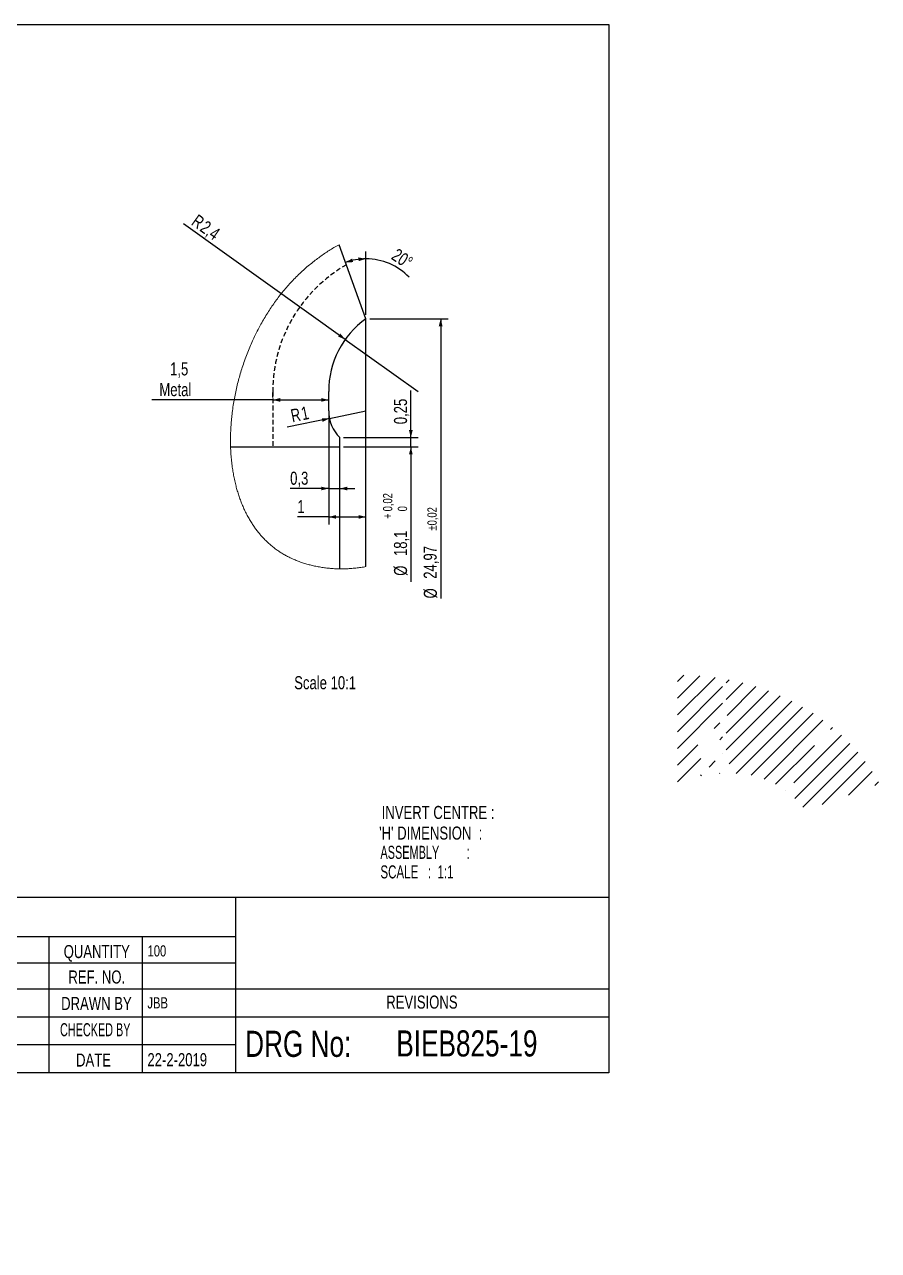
# Model space of a CAD drawing. Header units: millimetres. Extents: x 8 to 484, y -40 to 289.
# Drawn here: x 255.4 to 484.3, y -39.6 to 289 of the extents above; entities that cross this region are included whole.
import ezdxf

# ---------------------------------------------------------------- set-up
doc = ezdxf.new("R2010")
doc.units = ezdxf.units.MM
doc.linetypes.add('HIDDEN', pattern=[1.905, 1.27, -0.635])
for name, color, linetype in [('DIMENSIONS', 2, 'Continuous'), ('HATCH', 3, 'Continuous'), ('HIDDEN', 3, 'HIDDEN'), ('TEXT', 2, 'Continuous')]:
    doc.layers.add(name, color=color, linetype=linetype)
doc.layers.add('OUTLINE', color=7, linetype='Continuous', lineweight=25)
doc.styles.add('SLDTEXTSTYLE0', font='TXT', dxfattribs={"width": 0.75})
doc.styles.add('SLDTEXTSTYLE1', font='TXT', dxfattribs={"width": 0.660714})
doc.styles.add('SLDTEXTSTYLE5', font='TXT', dxfattribs={"width": 0.620208})
doc.styles.add('SLDTEXTSTYLE8', font='TXT', dxfattribs={"width": 0.625})
doc.dimstyles.new('SLDDIMSTYLE12', dxfattribs={"dimtxt": 3.5, "dimasz": 2, "dimexe": 0, "dimexo": 0.0625, "dimgap": 0.875, "dimtad": 1, "dimlfac": 0.1, "dimrnd": 1e-09, "dimzin": 12, "dimdsep": 46, "dimtxsty": 'SLDTEXTSTYLE0', "dimsah": 1, "dimcen": 0.09, "dimadec": 0, "dimazin": 3, "dimtfac": 1, "dimtofl": 0, "dimtmove": 0, "dimatfit": 3, "dimfxl": 0, "dimfrac": 2, "dimtolj": 1, "dimtzin": 12, "dimarcsym": 0})
doc.dimstyles.new('SLDDIMSTYLE13', dxfattribs={"dimtxt": 3.5, "dimasz": 2, "dimexe": 0, "dimexo": 0.0625, "dimgap": 0.875, "dimtad": 1, "dimlfac": 0.1, "dimrnd": 1e-09, "dimzin": 12, "dimdsep": 46, "dimtxsty": 'SLDTEXTSTYLE0', "dimsah": 1, "dimcen": 0, "dimadec": 0, "dimazin": 3, "dimtfac": 1, "dimtofl": 0, "dimtmove": 0, "dimatfit": 3, "dimfxl": 0, "dimfrac": 2, "dimtolj": 1, "dimtzin": 12, "dimarcsym": 0})
doc.dimstyles.new('SLDDIMSTYLE14', dxfattribs={"dimtxt": 3.5, "dimasz": 2, "dimexe": 0, "dimexo": 0.0625, "dimgap": 0.875, "dimtad": 1, "dimlfac": 0.1, "dimrnd": 1e-09, "dimzin": 12, "dimdsep": 46, "dimtxsty": 'SLDTEXTSTYLE0', "dimsah": 1, "dimcen": 0.09, "dimse2": 1, "dimsd2": 1, "dimadec": 0, "dimazin": 3, "dimtol": 1, "dimtp": 0.02, "dimtfac": 1, "dimtofl": 0, "dimtmove": 0, "dimatfit": 3, "dimfxl": 0, "dimfrac": 2, "dimtolj": 1, "dimarcsym": 0})
doc.dimstyles.new('SLDDIMSTYLE15', dxfattribs={"dimtxt": 3.5, "dimasz": 2, "dimexe": 0, "dimexo": 0.0625, "dimgap": 0.875, "dimtad": 1, "dimlfac": 0.1, "dimrnd": 1e-09, "dimdsep": 46, "dimtxsty": 'SLDTEXTSTYLE0', "dimsah": 1, "dimcen": 0.09, "dimadec": 0, "dimazin": 2, "dimtfac": 1, "dimtmove": 0, "dimatfit": 0, "dimfxl": 0, "dimfrac": 2, "dimtolj": 1, "dimtzin": 12, "dimarcsym": 0})
doc.dimstyles.new('SLDDIMSTYLE16', dxfattribs={"dimtxt": 3.5, "dimasz": 2, "dimexe": 0, "dimexo": 0.0625, "dimgap": 0.875, "dimtad": 1, "dimlfac": 0.1, "dimrnd": 1e-09, "dimzin": 12, "dimdsep": 46, "dimtxsty": 'SLDTEXTSTYLE0', "dimsah": 1, "dimcen": 0.09, "dimse2": 1, "dimsd2": 1, "dimadec": 0, "dimazin": 3, "dimtol": 1, "dimtp": 0.02, "dimtm": 0.02, "dimtfac": 1, "dimtofl": 0, "dimtmove": 0, "dimatfit": 3, "dimfxl": 0, "dimfrac": 2, "dimtolj": 1, "dimarcsym": 0})
doc.dimstyles.new('SLDDIMSTYLE17', dxfattribs={"dimtxt": 3.5, "dimasz": 2, "dimexe": 0, "dimexo": 0.0625, "dimgap": 0.875, "dimtad": 1, "dimdec": 4, "dimlfac": 0.1, "dimzin": 12, "dimdsep": 46, "dimtxsty": 'SLDTEXTSTYLE0', "dimsah": 1, "dimcen": 0.09, "dimazin": 3, "dimtfac": 1, "dimtofl": 0, "dimtmove": 0, "dimatfit": 3, "dimfxl": 0, "dimfrac": 2, "dimtolj": 1, "dimtzin": 12, "dimarcsym": 0})

# ---------------------------------------------------------------- blocks, each defined once
blk = doc.blocks.new('SW_HATCH_0')
at = {"layer": 'HATCH', "color": 0}
for p, q in [((-15.89, 2.07), (-17.57, 0.39)), ((-11.55, 1.92), (-17.57, -4.1)), ((-7.49, 1.49), (-17.57, -8.59)), ((-3.65, 0.84), (-4.47, 0.02)), ((0, 0), (-4.47, -4.47)), ((-5.47, -0.98), (-17.57, -13.08)), ((6.82, -2.16), (-4.47, -13.45)), ((3.49, -1), (-4.26, -8.75)), ((-5.47, -5.47), (-17.57, -17.57)), ((10.01, -3.46), (-4.47, -17.94)), ((13.07, -4.89), (-3.72, -21.68)), ((15.99, -6.46), (-1.82, -24.27)), ((18.79, -8.15), (2.19, -24.75)), ((-6.22, -10.71), (-7.75, -12.24)), ((21.45, -9.98), (5.67, -25.76)), ((23.99, -11.93), (23.43, -12.49)), ((-5.47, -14.45), (-6.24, -15.22)), ((26.39, -14.02), (13.66, -26.75)), ((28.66, -16.24), (13.94, -30.96)), ((-12.09, -16.58), (-17.57, -22.06)), ((-5.47, -18.94), (-5.47, -18.94)), ((19.15, -16.78), (8.76, -27.16)), ((30.79, -18.6), (16.08, -33.31)), ((-11.32, -20.3), (-17.57, -26.55)), ((-7.45, -20.92), (-9.07, -22.54)), ((32.79, -21.09), (21.25, -32.63)), ((-11.19, -24.66), (-11.4, -24.87)), ((-6.22, -24.18), (-6.29, -24.25)), ((34.64, -23.73), (28.31, -30.06)), ((11.51, -28.91), (11.5, -28.91)), ((36.34, -26.52), (35.37, -27.49))]:
    blk.add_line(p, q, dxfattribs=at)
blk = doc.blocks.new('_D_15')
at = {"layer": 'DIMENSIONS'}
for p, q in [((321.92, 188.39), (289.53, 188.39)), ((321.92, 189.04), (321.92, 190.39)), ((321.92, 188.39), (336.92, 188.39)), ((336.92, 189.04), (336.92, 190.39))]:
    blk.add_line(p, q, dxfattribs=at)
for points in [[(321.92, 188.39), (323.92, 187.89), (323.92, 188.89)], [(336.92, 188.39), (334.92, 188.89), (334.92, 187.89)]]:
    blk.add_solid(points, dxfattribs=at)
at = {"layer": 'DIMENSIONS', "char_height": 3.5, "attachment_point": 1, "style": 'SLDTEXTSTYLE0'}
for s, insert in [('1,5', (294.4, 198.45)), ('Metal', (291.52, 192.9))]:
    blk.add_mtext(s, dxfattribs=dict(at, insert=insert))
blk = doc.blocks.new('_D_16')
at = {"layer": 'DIMENSIONS'}
for q in [(297.96, 235.58), (360.92, 190.66)]:
    blk.add_line((341.38, 204.6), q, dxfattribs=at)
blk.add_solid([(341.38, 204.6), (340.04, 206.17), (339.46, 205.35)], dxfattribs=at)
at = {"layer": 'DIMENSIONS', "char_height": 3.5, "attachment_point": 1, "rotation": 324.4905, "style": 'SLDTEXTSTYLE0'}
for s, insert in [('R', (301.88, 238.33)), ('2,4', (304.18, 236.68))]:
    blk.add_mtext(s, dxfattribs=dict(at, insert=insert))
blk = doc.blocks.new('_D_17')
at = {"layer": 'DIMENSIONS'}
for p, q in [((340.92, 175.78), (360.95, 175.78)), ((358.95, 175.78), (358.95, 139.66))]:
    blk.add_line(p, q, dxfattribs=at)
blk.add_solid([(358.95, 175.78), (358.45, 173.78), (359.45, 173.78)], dxfattribs=at)
at = {"layer": 'DIMENSIONS', "attachment_point": 1, "rotation": 90, "style": 'SLDTEXTSTYLE0'}
for s, insert, char_height in [('0,02', (351.48, 158.52), 2.5), ('+', (351.48, 156.5), 2.5), ('0', (355.45, 158.52), 2.5), ('18,1', (354.43, 146.53), 3.5), ('%%c', (354.43, 141.25), 3.5)]:
    blk.add_mtext(s, dxfattribs=dict(at, insert=insert, char_height=char_height))
blk = doc.blocks.new('_D_18')
at = {"layer": 'DIMENSIONS'}
for q in [(346.92, 185.42), (325.83, 181.08)]:
    blk.add_line((337.12, 183.4), q, dxfattribs=at)
blk.add_solid([(337.12, 183.4), (335.07, 183.49), (335.27, 182.51)], dxfattribs=at)
at = {"layer": 'DIMENSIONS', "char_height": 3.5, "attachment_point": 1, "rotation": 11.6476, "style": 'SLDTEXTSTYLE0'}
for s, insert in [('R', (326.48, 185.78)), ('1', (329.25, 186.35))]:
    blk.add_mtext(s, dxfattribs=dict(at, insert=insert))
blk = doc.blocks.new('_D_19')
at = {"layer": 'DIMENSIONS'}
for p, q in [((336.92, 184.42), (336.92, 162.64)), ((336.92, 164.64), (326.59, 164.64)), ((336.92, 164.64), (339.92, 164.64)), ((339.92, 164.64), (343.92, 164.64))]:
    blk.add_line(p, q, dxfattribs=at)
for points in [[(336.92, 164.64), (334.92, 165.14), (334.92, 164.14)], [(339.92, 164.64), (341.92, 164.14), (341.92, 165.14)]]:
    blk.add_solid(points, dxfattribs=at)
at = {"layer": 'DIMENSIONS', "insert": (326.59, 169.15), "char_height": 3.5, "attachment_point": 1, "style": 'SLDTEXTSTYLE0'}
blk.add_mtext('0,3', dxfattribs=at)
blk = doc.blocks.new('_D_20')
at = {"layer": 'DIMENSIONS'}
for p, q in [((336.92, 184.42), (336.92, 155.03)), ((336.92, 157.03), (328.53, 157.03)), ((336.92, 157.03), (346.92, 157.03))]:
    blk.add_line(p, q, dxfattribs=at)
for points in [[(336.92, 157.03), (338.92, 156.53), (338.92, 157.53)], [(346.92, 157.03), (344.92, 157.53), (344.92, 156.53)]]:
    blk.add_solid(points, dxfattribs=at)
at = {"layer": 'DIMENSIONS', "insert": (328.53, 161.54), "char_height": 3.5, "attachment_point": 1, "style": 'SLDTEXTSTYLE0'}
blk.add_mtext('1', dxfattribs=at)
blk = doc.blocks.new('_D_21')
at = {"layer": 'DIMENSIONS'}
for p, q in [((347.92, 210.15), (368.95, 210.15)), ((366.95, 210.15), (366.95, 135.17))]:
    blk.add_line(p, q, dxfattribs=at)
blk.add_solid([(366.95, 210.15), (366.45, 208.15), (367.45, 208.15)], dxfattribs=at)
at = {"layer": 'DIMENSIONS', "attachment_point": 1, "rotation": 90, "style": 'SLDTEXTSTYLE0'}
for s, insert, char_height in [('±0,02', (363.39, 153.38), 2.5), ('24,97', (362.38, 140.45), 3.5), ('%%c', (362.43, 135.17), 3.5)]:
    blk.add_mtext(s, dxfattribs=dict(at, insert=insert, char_height=char_height))
blk = doc.blocks.new('_D_22')
at = {"layer": 'DIMENSIONS'}
for p, q in [((358.95, 178.28), (358.95, 190.93)), ((340.92, 178.28), (360.95, 178.28)), ((358.95, 175.78), (358.95, 178.28)), ((340.92, 175.78), (360.95, 175.78)), ((358.95, 175.78), (358.95, 171.78))]:
    blk.add_line(p, q, dxfattribs=at)
for points in [[(358.95, 178.28), (359.45, 180.28), (358.45, 180.28)], [(358.95, 175.78), (358.45, 173.78), (359.45, 173.78)]]:
    blk.add_solid(points, dxfattribs=at)
at = {"layer": 'DIMENSIONS', "insert": (354.43, 181.87), "char_height": 3.5, "attachment_point": 1, "rotation": 90, "style": 'SLDTEXTSTYLE0'}
blk.add_mtext('0,25', dxfattribs=at)
blk = doc.blocks.new('_D_23')
at = {"layer": 'DIMENSIONS'}
blk.add_line((346.92, 211.15), (346.92, 228.2), dxfattribs=at)
for start, end in [(90, 110), (43.8717, 90)]:
    blk.add_arc((346.92, 210.15), 16.05, start, end, dxfattribs=at)
for points in [[(341.43, 225.23), (343.49, 225.32), (343.21, 226.28)], [(346.92, 226.2), (344.89, 226.58), (344.95, 225.58)]]:
    blk.add_solid(points, dxfattribs=at)
at = {"layer": 'DIMENSIONS', "insert": (355.42, 229.2), "char_height": 3.5, "attachment_point": 1, "rotation": 326.2397, "style": 'SLDTEXTSTYLE0'}
blk.add_mtext('20°', dxfattribs=at)

msp = doc.modelspace()

# ---------------------------------------------------------------- linework, layer by layer
at = {"color": 7, "linetype": 'Continuous', "lineweight": 18, "flags": 128}
msp.add_lwpolyline([(339.70089, 229.98118), (339.36135, 229.79496), (339.02234, 229.6052), (338.6839, 229.41191), (338.34607, 229.21512), (338.0089, 229.01487), (337.67242, 228.81117), (337.35585, 228.61599), (337.03997, 228.41779), (336.72483, 228.2166), (336.41045, 228.01246), (336.09687, 227.80537), (335.78413, 227.59536), (335.47226, 227.38245), (335.1613, 227.16667), (334.85129, 226.94803), (334.54225, 226.72658), (334.23972, 226.50634), (333.93821, 226.28343), (333.63774, 226.05785), (333.33836, 225.82964), (333.01497, 225.57921), (332.69293, 225.32572), (332.37228, 225.06923), (332.05308, 224.80972), (331.73537, 224.54726), (331.41918, 224.28186), (331.10456, 224.01356), (330.79156, 223.74236), (330.46542, 223.4552), (330.14116, 223.16493), (329.81882, 222.8716), (329.49844, 222.57523), (329.18008, 222.27587), (328.86379, 221.97352), (328.54961, 221.66824), (328.2376, 221.36006), (327.92781, 221.049), (327.62028, 220.73509), (327.31506, 220.41837), (327.01221, 220.09888), (326.72888, 219.79513), (326.44774, 219.48897), (326.16882, 219.18041), (325.89218, 218.8695), (325.61785, 218.55625), (325.32945, 218.22149), (325.0437, 217.88419), (324.76061, 217.54435), (324.48017, 217.20202), (324.20239, 216.85724), (323.92727, 216.51004), (323.67032, 216.18049), (323.41575, 215.84885), (323.16356, 215.51513), (322.91375, 215.17939), (322.66633, 214.84165), (322.4213, 214.50193), (322.17867, 214.16026), (321.93843, 213.81667), (321.7006, 213.4712), (321.46518, 213.12386), (321.2363, 212.78094), (321.00975, 212.43628), (320.78554, 212.08992), (320.56366, 211.74186), (320.32668, 211.36415), (320.09243, 210.98454), (319.86092, 210.60306), (319.63215, 210.21975), (319.40613, 209.83465), (319.18285, 209.4478), (318.97486, 209.08147), (318.76931, 208.71364), (318.56623, 208.34433), (318.3656, 207.97358), (318.16743, 207.60142), (317.97174, 207.22786), (317.77851, 206.85295), (317.58776, 206.4767), (317.39948, 206.09916), (317.21369, 205.72035), (317.03363, 205.34709), (316.85598, 204.97266), (316.68073, 204.59709), (316.50789, 204.2204), (316.3144, 203.79103), (316.12404, 203.36029), (315.93679, 202.92823), (315.75268, 202.49488), (315.57171, 202.06029), (315.39387, 201.6245), (315.21918, 201.18755), (315.04764, 200.74946), (314.87131, 200.28937), (314.69845, 199.82812), (314.52907, 199.36579), (314.36317, 198.90241), (314.20076, 198.43802), (314.04184, 197.97268), (313.89739, 197.53974), (313.75597, 197.10606), (313.61758, 196.67168), (313.48222, 196.23661), (313.34989, 195.80091), (313.22288, 195.37241), (313.09882, 194.94336), (312.97769, 194.51382), (312.85951, 194.0838), (312.74196, 193.64455), (312.62749, 193.20489), (312.5161, 192.76484), (312.4078, 192.32446), (312.30259, 191.88377), (312.20048, 191.44281), (312.10146, 191.00162), (312.00556, 190.56025), (311.91276, 190.11871), (311.82308, 189.67707), (311.73653, 189.23533), (311.65309, 188.79356), (311.57279, 188.35178), (311.49562, 187.91003), (311.41436, 187.42419), (311.33691, 186.93849), (311.26327, 186.45296), (311.19345, 185.96767), (311.12745, 185.48266), (311.07077, 185.04204), (311.01727, 184.60172), (310.96694, 184.16176), (310.91979, 183.72217), (310.87583, 183.28302), (310.83505, 182.84433), (310.79748, 182.40614), (310.76584, 182.00494), (310.73689, 181.60421), (310.71065, 181.20399), (310.68709, 180.80431), (310.66625, 180.4052), (310.64811, 180.00668), (310.63268, 179.60879), (310.61997, 179.21156), (310.60997, 178.81499), (310.6027, 178.41915), (310.59815, 178.02404), (310.59633, 177.6297), (310.59711, 177.25862), (310.60033, 176.88828), (310.60599, 176.51868), (310.61408, 176.14988), (310.62461, 175.78188), (310.63949, 175.36636), (310.6575, 174.95193), (310.67865, 174.53864), (310.70294, 174.12652), (310.73039, 173.71559), (310.76099, 173.3059), (310.79474, 172.89749), (310.83166, 172.49039), (310.87374, 172.06533), (310.9193, 171.64179), (310.96835, 171.21981), (311.02089, 170.79942), (311.07692, 170.38066), (311.13646, 169.96358), (311.19028, 169.60745), (311.24668, 169.2526), (311.30567, 168.89906), (311.36724, 168.54686), (311.43141, 168.19601), (311.49817, 167.84656), (311.56752, 167.49852), (311.64681, 167.11733), (311.72925, 166.73792), (311.81485, 166.36031), (311.9036, 165.98454), (311.99551, 165.61065), (312.07736, 165.28961), (312.16157, 164.96999), (312.24814, 164.65186), (312.33707, 164.33521), (312.42837, 164.02006), (312.52036, 163.71202), (312.61463, 163.40548), (312.71119, 163.10046), (312.81005, 162.79697), (312.9133, 162.4889), (313.01894, 162.18246), (313.12698, 161.87769), (313.23741, 161.57461), (313.35026, 161.27323), (313.46551, 160.97359), (313.58317, 160.67569), (313.70324, 160.37957), (313.82573, 160.08525), (313.95063, 159.79274), (314.07796, 159.50207), (314.2077, 159.21326), (314.33988, 158.92634), (314.47448, 158.64131), (314.62535, 158.33001), (314.77917, 158.02107), (314.93594, 157.71452), (315.09566, 157.41039), (315.25834, 157.1087), (315.4088, 156.83659), (315.5617, 156.56655), (315.71707, 156.29859), (315.87488, 156.03274), (316.03516, 155.76904), (316.19789, 155.50748), (316.36309, 155.2481), (316.51669, 155.01227), (316.67237, 154.7783), (316.83012, 154.54621), (316.98995, 154.31602), (317.15186, 154.08775), (317.31585, 153.8614), (317.48193, 153.63701), (317.6501, 153.41458), (317.82036, 153.19413), (317.99271, 152.97568), (318.16715, 152.75925), (318.34369, 152.54485), (318.51206, 152.34458), (318.6823, 152.14614), (318.85441, 151.94955), (319.02839, 151.75483), (319.20424, 151.56199), (319.41005, 151.34122), (319.61837, 151.12301), (319.8292, 150.90737), (320.04255, 150.69434), (320.25842, 150.48392), (320.47681, 150.27615), (320.69773, 150.07104), (320.90246, 149.88539), (321.10932, 149.702), (321.31831, 149.5209), (321.52942, 149.34212), (321.74268, 149.16566), (321.95806, 148.99153), (322.17559, 148.81977), (322.39525, 148.65038), (322.61706, 148.48338), (322.84101, 148.31879), (323.06711, 148.15662), (323.29536, 147.99689), (323.51253, 147.84855), (323.73162, 147.7024), (323.95262, 147.55846), (324.17554, 147.41676), (324.40038, 147.27729), (324.64093, 147.13183), (324.88359, 146.98891), (325.12834, 146.84852), (325.37514, 146.71068), (325.62396, 146.57537), (325.87476, 146.44261), (326.11302, 146.31977), (326.35298, 146.1992), (326.59463, 146.0809), (326.83794, 145.96486), (327.08287, 145.8511), (327.35812, 145.72683), (327.63532, 145.60539), (327.91444, 145.48679), (328.19544, 145.37103), (328.47828, 145.25812), (328.76293, 145.14806), (329.04934, 145.04085), (329.33748, 144.93649), (329.6266, 144.83524), (329.91736, 144.73684), (330.20973, 144.64129), (330.50367, 144.54859), (330.79914, 144.45874), (331.0961, 144.37176), (331.37743, 144.29236), (331.66003, 144.21552), (331.94385, 144.14122), (332.22888, 144.06947), (332.51508, 144.00028), (332.83583, 143.92608), (333.15796, 143.85506), (333.48142, 143.78724), (333.80617, 143.72261), (334.13215, 143.66117), (334.45934, 143.60295), (334.78768, 143.54792), (335.11713, 143.4961), (335.44765, 143.4475), (335.77919, 143.40211), (336.11171, 143.35994), (336.44516, 143.321), (336.77951, 143.28528), (337.11471, 143.25278), (337.45071, 143.22352), (337.78747, 143.1975), (338.14104, 143.17372), (338.49534, 143.15349), (338.85033, 143.13683), (339.20595, 143.12373), (339.56216, 143.11421), (339.91891, 143.10826), (340.28345, 143.10588), (340.64844, 143.10723), (341.01383, 143.11232), (341.37957, 143.12115), (341.74559, 143.13372), (342.11186, 143.15004), (342.45736, 143.16886), (342.80298, 143.19103), (343.14868, 143.21654), (343.49441, 143.24539), (343.84012, 143.2776), (344.18577, 143.31315), (344.53132, 143.35207), (344.87671, 143.39435), (345.22191, 143.43999), (345.56688, 143.489), (345.9054, 143.54041), (346.24361, 143.59508), (346.58146, 143.65301), (346.91891, 143.71421)], dxfattribs=at)
at = {"layer": 'HIDDEN'}
msp.add_line((321.91891, 190.65627), (321.91891, 175.78187), dxfattribs=at)
msp.add_arc((360.91891, 190.65627), 39, 119.5769292, 180, dxfattribs=at)
at = {"layer": 'OUTLINE'}
for p, q in [((8, 289), (412, 289)), ((412, 289), (412, 8)), ((346.91891, 210.14985), (339.70089, 229.98118)), ((346.91891, 143.71421), (346.91891, 210.14985)), ((336.91891, 185.4233), (336.91891, 190.65626)), ((339.91891, 175.78188), (339.91891, 178.28187)), ((310.62461, 175.78188), (339.91891, 175.78188)), ((339.91891, 143.10826), (339.91891, 175.78188)), ((412, 55), (8, 55)), ((312, 8), (312, 55)), ((312, 44.5), (159, 44.5)), ((262, 8), (262, 44.5)), ((287, 8), (287, 44.5)), ((159, 37.5), (312, 37.5)), ((99, 30.5), (412, 30.5)), ((159, 23), (312, 23)), ((312, 23), (412, 23)), ((312, 15.5), (99, 15.5)), ((412, 8), (8, 8))]:
    msp.add_line(p, q, dxfattribs=at)
for centre, radius, start, end in [((360.91888, 190.65628), 23.99997, 125.6852983, 180.0000337), ((346.91893, 185.42331), 10.00002, 180.0000456, 225.5729544)]:
    msp.add_arc(centre, radius, start, end, dxfattribs=at)

# ---------------------------------------------------------------- block references
at = {"layer": 'HATCH'}
msp.add_blockref('SW_HATCH_0', (447.99352, 112.53418), dxfattribs=at)

# ---------------------------------------------------------------- texts
at = {"layer": 'TEXT'}
for s, insert, char_height, attachment_point, style in [('Scale 10:1', (327.6773, 114.3399), 3.5, 1, 'SLDTEXTSTYLE0'), ('INVERT CENTRE :', (351.13201, 79.56571), 3.5, 1, 'SLDTEXTSTYLE0'), ("'H' DIMENSION  :", (350.44396, 74.03884), 3.5, 1, 'SLDTEXTSTYLE0'), ('ASSEMBLY         :', (350.79564, 68.87764), 3.5, 1, 'SLDTEXTSTYLE8'), ('SCALE   :  1:1', (350.79564, 63.64092), 3.5, 1, 'SLDTEXTSTYLE1'), ('QUANTITY', (274.74339, 42.28181), 3.5, 2, 'SLDTEXTSTYLE0'), ('100', (288.35518, 42.21082), 3, 1, 'SLDTEXTSTYLE0'), ('REF. NO.', (274.74262, 35.47023), 3.5, 2, 'SLDTEXTSTYLE0'), ('DRAWN BY', (274.64783, 28.36069), 3.5, 2, 'SLDTEXTSTYLE0'), ('JBB', (288.31932, 28.2897), 3, 1, 'SLDTEXTSTYLE0'), ('REVISIONS', (361.91901, 28.73986), 3.5, 2, 'SLDTEXTSTYLE0'), ('CHECKED BY', (274.33641, 21.33873), 3.5, 2, 'SLDTEXTSTYLE5'), ('DRG No:', (314.51995, 19.3028), 7, 1, 'SLDTEXTSTYLE0'), ('BIEB825-19', (355.0469, 19.40975), 7, 1, 'SLDTEXTSTYLE0'), ('DATE', (273.867, 13.20559), 3.5, 2, 'SLDTEXTSTYLE0'), ('22-2-2019', (288.31932, 13.3049), 3.5, 1, 'SLDTEXTSTYLE0')]:
    msp.add_mtext(s, dxfattribs=dict(at, insert=insert, char_height=char_height, attachment_point=attachment_point, style=style))

# ---------------------------------------------------------------- dimensions: what is measured, and where the dimension line sits
at = {"layer": 'DIMENSIONS'}
for center, mpoint, picture, middle in [((360.91891, 190.65627), (341.38246, 204.59639), '_D_16', (302.99601, 231.98685)), ((346.91891, 185.4233), (337.12483, 183.40438), '_D_18', (329.82274, 181.89916))]:
    dim = msp.add_radius_dim(center=center, mpoint=mpoint, dimstyle='SLDDIMSTYLE13', dxfattribs=at)
    dim.commit()
    dim.dimension.update_dxf_attribs({"geometry": picture, "text_midpoint": middle, "dimtype": 164})
dim = msp.add_angular_dim_2l(base=(344.13184, 225.95611), line1=((346.91891, 143.71421), (346.91891, 210.14985)), line2=((339.70089, 229.98118), (346.91891, 210.14985)), dimstyle='SLDDIMSTYLE17', dxfattribs=at)
dim.commit()
dim.dimension.update_dxf_attribs({"geometry": '_D_23', "text_midpoint": (355.83826, 223.49342), "dimtype": 162})
for base, p1, p2, angle, text, dimstyle, picture, middle in [((366.94509, 210.14985), (346.91891, -39.58611), (346.91891, 210.14985), 90, '%%c<>', 'SLDDIMSTYLE16', '_D_21', (366.94509, 148.42208)), ((336.91891, 188.38886), (321.91891, 188.03978), (336.91891, 188.03978), 0, '<>\\PMetal', 'SLDDIMSTYLE12', '_D_15', (297.63261, 188.38886)), ((358.94509, -5.21813), (339.91891, 175.78187), (339.91891, -5.21813), 90, '%%c<>', 'SLDDIMSTYLE14', '_D_17', (358.94509, 153.11863))]:
    dim = msp.add_linear_dim(base=base, p1=p1, p2=p2, angle=angle, text=text, dimstyle=dimstyle, dxfattribs=at)
    dim.commit()
    dim.dimension.update_dxf_attribs({"geometry": picture, "text_midpoint": middle, "dimtype": 160})
for base, p1, p2, angle, dimstyle, picture, middle in [((358.94509, 178.28187), (339.91891, 175.78187), (339.91891, 178.28187), 90, 'SLDDIMSTYLE15', '_D_22', (358.94509, 186.40034)), ((346.91891, 157.02708), (336.91891, 185.4233), (346.91891, 143.71421), 0, 'SLDDIMSTYLE12', '_D_20', (329.82273, 157.02708))]:
    dim = msp.add_linear_dim(base=base, p1=p1, p2=p2, angle=angle, dimstyle=dimstyle, dxfattribs=at)
    dim.commit()
    dim.dimension.update_dxf_attribs({"geometry": picture, "text_midpoint": middle, "dimtype": 160})
dim = msp.add_linear_dim(base=(339.91891, 164.63505), p1=(336.91891, 185.4233), p2=(339.91891, 178.28187), dimstyle='SLDDIMSTYLE15', dxfattribs=at)
dim.commit()
dim.dimension.update_dxf_attribs({"geometry": '_D_19', "text_midpoint": (329.82273, 164.63505), "dimtype": 160})

doc.saveas('drawing.dxf')
